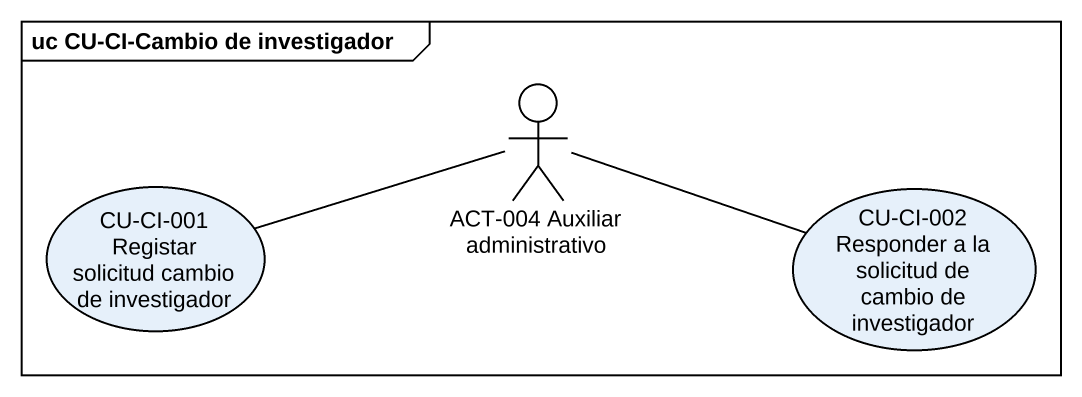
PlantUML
@startuml
mainframe uc CU-CI-Cambio de investigador
actor "ACT-004 Auxiliar administrativo" as ACT_004_Auxiliar
usecase "CU-CI-001 Registar solicitud cambio de investigador" as CU_CI_001_Registar
usecase "CU-CI-002 Responder a la solicitud de cambio de investigador" as CU_CI_002_Responder_a_la
ACT_004_Auxiliar -left- CU_CI_001_Registar
ACT_004_Auxiliar -right- CU_CI_002_Responder_a_la
@enduml
